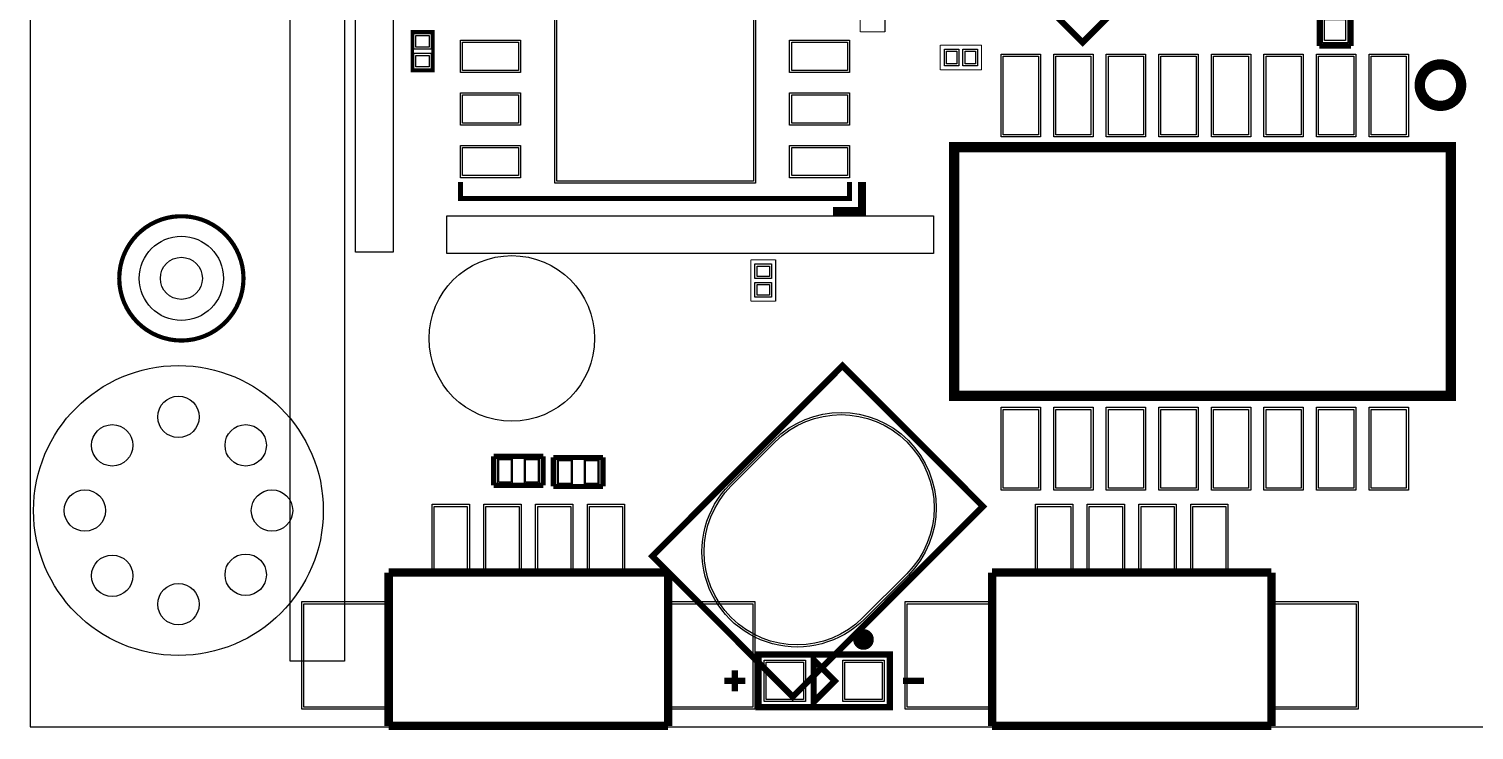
# Model space of a CAD drawing. Extents: x -0.1 to 73.4, y -0.1 to 43.3.
# Drawn here: x -0.07 to 34.85, y -0.08 to 16.84 of the extents above; entities that cross this region are included whole.
import ezdxf

# ---------------------------------------------------------------- set-up
doc = ezdxf.new("R2010")
doc.units = 0
for name, color, linetype in [('BG_DIMENSION', 85, 'CONTINUOUS'), ('BG_OUTLINE', 254, 'CONTINUOUS'), ('BG_SOLDERMASK_TOP', 4, 'CONTINUOUS'), ('PG_SILKSCREEN_TOP', 254, 'CONTINUOUS'), ('PIN_SOLDERMASK_TOP', 4, 'CONTINUOUS'), ('PIN_TOP', 96, 'CONTINUOUS')]:
    doc.layers.add(name, color=color, linetype=linetype)

msp = doc.modelspace()

# ---------------------------------------------------------------- linework, layer by layer
at = {"layer": 'BG_DIMENSION', "const_width": 0.0254}
for points in [[(-0.053696, 12.662891), (-0.05301, 12.662891)], [(3.546094, 5.201996), (3.546805, 5.201996)], [(19.027902, 4.747209), (19.028588, 4.747209)], [(32.496709, 4.745304), (32.497293, 4.745304)], [(5.82229, 0.000508), (5.823001, 0.000508)]]:
    msp.add_lwpolyline(points, dxfattribs=at)
at = {"layer": 'BG_OUTLINE'}
for points in [[(-0.037313, 42.021709), (-0.037313, -0.003607), (73.366198, -0.003607), (73.366198, 42.021709)], [(-0.037313, 42.021709), (-0.037313, -0.003607), (73.366198, -0.003607), (73.366198, 42.021709)], [(-0.037313, 42.021709), (-0.037313, -0.003607), (73.366198, -0.003607), (73.366198, 42.021709)], [(-0.037313, 42.021709), (-0.037313, -0.003607), (73.366198, -0.003607), (73.366198, 42.021709)], [(-0.037313, 42.021709), (-0.037313, -0.003607), (73.366198, -0.003607), (73.366198, 42.021709)], [(-0.037313, 42.021709), (-0.037313, -0.003607), (73.366198, -0.003607), (73.366198, 42.021709)], [(-0.037313, 42.021709), (-0.037313, -0.003607), (73.366198, -0.003607), (73.366198, 42.021709)], [(-0.037313, 42.021709), (-0.037313, -0.003607), (73.366198, -0.003607), (73.366198, 42.021709)], [(-0.037313, 42.021709), (-0.037313, -0.003607), (73.366198, -0.003607), (73.366198, 42.021709)], [(-0.037313, 42.021709), (-0.037313, -0.003607), (73.366198, -0.003607), (73.366198, 42.021709)], [(-0.037313, 42.021709), (-0.037313, -0.003607), (73.366198, -0.003607), (73.366198, 42.021709)], [(7.557287, 40.415388), (7.557287, 1.576299), (6.246698, 1.576299), (6.246698, 40.415388)], [(7.557287, 40.415388), (7.557287, 1.576299), (6.246698, 1.576299), (6.246698, 40.415388)], [(7.557287, 40.415388), (7.557287, 1.576299), (6.246698, 1.576299), (6.246698, 40.415388)], [(7.557287, 40.415388), (7.557287, 1.576299), (6.246698, 1.576299), (6.246698, 40.415388)], [(7.557287, 40.415388), (7.557287, 1.576299), (6.246698, 1.576299), (6.246698, 40.415388)], [(7.557287, 40.415388), (7.557287, 1.576299), (6.246698, 1.576299), (6.246698, 40.415388)], [(7.557287, 40.415388), (7.557287, 1.576299), (6.246698, 1.576299), (6.246698, 40.415388)], [(7.557287, 40.415388), (7.557287, 1.576299), (6.246698, 1.576299), (6.246698, 40.415388)], [(7.557287, 40.415388), (7.557287, 1.576299), (6.246698, 1.576299), (6.246698, 40.415388)], [(7.557287, 40.415388), (7.557287, 1.576299), (6.246698, 1.576299), (6.246698, 40.415388)], [(7.557287, 40.415388), (7.557287, 1.576299), (6.246698, 1.576299), (6.246698, 40.415388)]]:
    msp.add_lwpolyline(points, close=True, dxfattribs=at)
at = {"layer": 'BG_SOLDERMASK_TOP'}
for points in [[(8.733993, 19.812), (8.733993, 11.455908), (7.8248, 11.455908), (7.8248, 19.812)], [(21.7932, 11.420907), (10.033, 11.420907), (10.033, 12.329998), (21.7932, 12.329998)]]:
    msp.add_lwpolyline(points, close=True, dxfattribs=at)
at = {"layer": 'PG_SILKSCREEN_TOP'}
for points, const_width in [([(31.115, 18.1102), (31.115, 16.4338)], 0.127), ([(31.877, 16.4338), (31.877, 18.1102)], 0.127), ([(20.020001, 16.772001), (20.020001, 17.772024)], 0.0254), ([(20.619999, 17.772024), (20.619999, 16.772001)], 0.0254), ([(24.545112, 17.364812), (25.393599, 16.516299), (26.242112, 17.364812)], 0.150012), ([(9.696806, 15.835706), (9.696806, 16.775709), (9.196807, 16.775709), (9.196807, 15.835706), (9.696806, 15.835706), (9.696806, 16.11569)], 0.08001), ([(9.286799, 16.775709), (9.196807, 16.775709), (9.196807, 16.685692)], 0.08001), ([(9.696806, 16.685692), (9.696806, 16.775709), (9.606788, 16.775709)], 0.08001), ([(20.619999, 16.772001), (20.020001, 16.772001)], 0.0254), ([(21.953601, 16.454399), (22.953599, 16.454399)], 0.0254), ([(21.953601, 15.854401), (21.953601, 16.454399)], 0.0254), ([(22.953599, 16.454399), (22.953599, 15.854401)], 0.0254), ([(31.115, 16.4338), (31.877, 16.4338)], 0.127), ([(9.196807, 15.925698), (9.196807, 15.835706), (9.286799, 15.835706)], 0.08001), ([(9.606788, 15.835706), (9.696806, 15.835706), (9.696806, 15.925698)], 0.08001), ([(22.953599, 15.854401), (21.953601, 15.854401)], 0.0254), ([(34.292489, 7.9883), (22.290989, 7.9883), (22.290989, 13.987805), (34.292489, 13.987805), (34.292489, 7.9883)], 0.248895), ([(10.364699, 13.147192), (10.364699, 12.747193), (19.764705, 12.747193), (19.764705, 13.147192)], 0.11999), ([(19.364706, 12.447194), (20.064705, 12.447194), (20.064705, 13.147192)], 0.2), ([(17.378401, 10.269601), (17.378401, 11.269599)], 0.0254), ([(17.378401, 11.269599), (17.978399, 11.269599)], 0.0254), ([(17.978399, 11.269599), (17.978399, 10.269601)], 0.0254), ([(17.978399, 10.269601), (17.378401, 10.269601)], 0.0254), ([(14.99649, 4.115105), (19.592595, 8.711209), (22.986695, 5.317109), (18.390591, 0.721004), (14.99649, 4.115105)], 0.150089), ([(11.160303, 6.522187), (11.160303, 5.822188)], 0.127), ([(12.360097, 6.522187), (11.160303, 6.522187)], 0.127), ([(12.360097, 5.822188), (12.360097, 6.522187)], 0.127), ([(13.807897, 6.496787), (12.608103, 6.496787)], 0.127), ([(12.608103, 6.496787), (12.608103, 5.796788)], 0.127), ([(13.807897, 5.796788), (13.807897, 6.496787)], 0.127), ([(11.160303, 5.822188), (12.360097, 5.822188)], 0.127), ([(12.608103, 5.796788), (13.807897, 5.796788)], 0.127), ([(8.627262, 3.717595), (8.627262, 0.017602)], 0.2032), ([(15.377287, 3.717595), (8.627262, 3.717595)], 0.2032), ([(15.377287, 0.017602), (15.377287, 3.717595)], 0.2032), ([(23.206888, 3.717595), (23.206888, 0.017602)], 0.2032), ([(29.956912, 3.717595), (23.206888, 3.717595)], 0.2032), ([(29.956912, 0.017602), (29.956912, 3.717595)], 0.2032), ([(19.340398, 1.738706), (17.562398, 1.738706), (17.562398, 0.468706), (20.737398, 0.468706), (20.737398, 1.738706), (19.340398, 1.738706)], 0.1524), ([(18.895898, 0.595706), (19.403898, 1.103706), (18.895898, 1.611706), (18.895898, 0.595706)], 0.1524), ([(16.990898, 0.849706), (16.990898, 1.357706)], 0.1524), ([(17.244898, 1.103706), (16.736898, 1.103706)], 0.1524), ([(21.054898, 1.103706), (21.562898, 1.103706)], 0.1524), ([(8.627262, 0.017602), (15.377287, 0.017602)], 0.2032), ([(23.206888, 0.017602), (29.956912, 0.017602)], 0.2032)]:
    msp.add_lwpolyline(points, dxfattribs=dict(at, const_width=const_width))
for points, const_width in [([(34.541435, 15.48638, 1.000007), (33.5407, 15.48638, 0.999993), (34.541435, 15.48638)], 0.248895), ([(5.118506, 10.821594, 1.000004), (2.116684, 10.821594, 0.999996), (5.118506, 10.821594)], 0.1016), ([(20.224902, 2.103704, -1.000036), (19.97489, 2.10373, -0.999964), (20.224902, 2.103704)], 0.249911)]:
    msp.add_lwpolyline(points, format="xyb", dxfattribs=dict(at, const_width=const_width))
msp.add_lwpolyline([(34.292489, 13.987805), (34.292489, 7.9883), (22.290989, 7.9883), (22.290989, 13.987805)], close=True, dxfattribs=at)
at = {"layer": 'PIN_SOLDERMASK_TOP'}
for points in [[(17.489691, 13.122186), (12.639688, 13.122186), (12.639688, 17.972189), (17.489691, 17.972189)], [(31.8, 16.5108), (31.192, 16.5108), (31.192, 17.1188), (31.8, 17.1188)], [(9.236799, 16.735717), (9.656788, 16.735717), (9.656788, 16.355708), (9.236799, 16.355708)], [(11.814696, 15.792183), (10.364686, 15.792183), (10.364686, 16.572192), (11.814696, 16.572192)], [(19.764692, 15.792183), (18.314683, 15.792183), (18.314683, 16.572192), (19.764692, 16.572192)], [(9.656788, 15.875699), (9.236799, 15.875699), (9.236799, 16.255708), (9.656788, 16.255708)], [(22.053601, 15.9544), (22.053601, 16.3544), (22.403613, 16.3544), (22.403613, 15.9544)], [(22.503587, 15.9544), (22.503587, 16.3544), (22.853599, 16.3544), (22.853599, 15.9544)], [(24.376405, 16.237509), (24.376405, 14.237513), (23.426395, 14.237513), (23.426395, 16.237509)], [(25.646405, 16.237509), (25.646405, 14.237513), (24.696395, 14.237513), (24.696395, 16.237509)], [(26.916405, 16.237509), (26.916405, 14.237513), (25.966395, 14.237513), (25.966395, 16.237509)], [(28.186405, 16.237509), (28.186405, 14.237513), (27.236395, 14.237513), (27.236395, 16.237509)], [(29.456405, 16.237509), (29.456405, 14.237513), (28.506395, 14.237513), (28.506395, 16.237509)], [(30.726405, 16.237509), (30.726405, 14.237513), (29.776395, 14.237513), (29.776395, 16.237509)], [(31.996405, 16.237509), (31.996405, 14.237513), (31.046395, 14.237513), (31.046395, 16.237509)], [(33.266405, 16.237509), (33.266405, 14.237513), (32.316395, 14.237513), (32.316395, 16.237509)], [(11.814696, 14.522183), (10.364686, 14.522183), (10.364686, 15.302192), (11.814696, 15.302192)], [(19.764692, 14.522183), (18.314683, 14.522183), (18.314683, 15.302192), (19.764692, 15.302192)], [(11.814696, 13.252183), (10.364686, 13.252183), (10.364686, 14.032192), (11.814696, 14.032192)], [(19.764692, 13.252183), (18.314683, 13.252183), (18.314683, 14.032192), (19.764692, 14.032192)], [(17.4784, 11.169599), (17.8784, 11.169599), (17.8784, 10.819587), (17.4784, 10.819587)], [(17.4784, 10.719613), (17.8784, 10.719613), (17.8784, 10.369601), (17.4784, 10.369601)], [(24.376405, 7.708087), (24.376405, 5.708091), (23.426395, 5.708091), (23.426395, 7.708087)], [(25.646405, 7.708087), (25.646405, 5.708091), (24.696395, 5.708091), (24.696395, 7.708087)], [(26.916405, 7.708087), (26.916405, 5.708091), (25.966395, 5.708091), (25.966395, 7.708087)], [(28.186405, 7.708087), (28.186405, 5.708091), (27.236395, 5.708091), (27.236395, 7.708087)], [(29.456405, 7.708087), (29.456405, 5.708091), (28.506395, 5.708091), (28.506395, 7.708087)], [(30.726405, 7.708087), (30.726405, 5.708091), (29.776395, 5.708091), (29.776395, 7.708087)], [(31.996405, 7.708087), (31.996405, 5.708091), (31.046395, 5.708091), (31.046395, 7.708087)], [(33.266405, 7.708087), (33.266405, 5.708091), (32.316395, 5.708091), (32.316395, 7.708087)], [(11.259693, 5.871845), (11.259693, 6.472555), (11.610492, 6.472555), (11.610492, 5.871845)], [(11.909882, 5.871845), (11.909882, 6.472555), (12.260682, 6.472555), (12.260682, 5.871845)], [(13.058305, 6.447155), (13.058305, 5.846445), (12.707506, 5.846445), (12.707506, 6.447155)], [(13.708494, 6.447155), (13.708494, 5.846445), (13.357695, 5.846445), (13.357695, 6.447155)], [(10.577233, 5.367591), (10.577233, 3.667595), (9.677336, 3.667595), (9.677336, 5.367591)], [(11.827243, 5.367591), (11.827243, 3.667595), (10.927347, 3.667595), (10.927347, 5.367591)], [(13.077228, 5.367591), (13.077228, 3.667595), (12.177331, 3.667595), (12.177331, 5.367591)], [(14.327238, 5.367591), (14.327238, 3.667595), (13.427342, 3.667595), (13.427342, 5.367591)], [(25.156833, 5.367591), (25.156833, 3.667595), (24.256936, 3.667595), (24.256936, 5.367591)], [(26.406843, 5.367591), (26.406843, 3.667595), (25.506947, 3.667595), (25.506947, 5.367591)], [(27.656828, 5.367591), (27.656828, 3.667595), (26.756931, 3.667595), (26.756931, 5.367591)], [(28.906838, 5.367591), (28.906838, 3.667595), (28.006942, 3.667595), (28.006942, 5.367591)], [(8.627326, 3.017545), (8.627326, 0.417652), (6.527229, 0.417652), (6.527229, 3.017545)], [(17.477346, 3.017545), (17.477346, 0.417652), (15.377249, 0.417652), (15.377249, 3.017545)], [(23.206926, 3.017545), (23.206926, 0.417652), (21.106828, 0.417652), (21.106828, 3.017545)], [(32.056946, 3.017545), (32.056946, 0.417652), (29.956849, 0.417652), (29.956849, 3.017545)], [(18.699886, 1.603705), (18.699886, 0.603707), (17.699888, 0.603707), (17.699888, 1.603705)], [(20.599908, 1.603705), (20.599908, 0.603707), (19.59991, 0.603707), (19.59991, 1.603705)]]:
    msp.add_lwpolyline(points, close=True, dxfattribs=at)
msp.add_lwpolyline([(21.183695, 3.655596), (20.122893, 2.594795, -1), (16.87028, 5.847407), (17.931082, 6.908209, -1)], format="xyb", close=True, dxfattribs=at)
for centre, radius in [((3.617595, 10.821594), 1.016), ((11.603304, 9.371), 1.999996)]:
    msp.add_circle(centre, radius, dxfattribs=at)
at = {"layer": 'PIN_TOP'}
for points in [[(17.439691, 13.172186), (12.689688, 13.172186), (12.689688, 17.922189), (17.439691, 17.922189)], [(31.75, 16.5608), (31.242, 16.5608), (31.242, 17.0688), (31.75, 17.0688)], [(9.286799, 16.685717), (9.606788, 16.685717), (9.606788, 16.405708), (9.286799, 16.405708)], [(11.764696, 15.842183), (10.414686, 15.842183), (10.414686, 16.522192), (11.764696, 16.522192)], [(19.714693, 15.842183), (18.364683, 15.842183), (18.364683, 16.522192), (19.714693, 16.522192)], [(9.606788, 15.925698), (9.286799, 15.925698), (9.286799, 16.205708), (9.606788, 16.205708)], [(22.103588, 16.004388), (22.103588, 16.304387), (22.3536, 16.304387), (22.3536, 16.004388)], [(22.553574, 16.004388), (22.553574, 16.304387), (22.803587, 16.304387), (22.803587, 16.004388)], [(24.326355, 16.187458), (24.326355, 14.287564), (23.476445, 14.287564), (23.476445, 16.187458)], [(25.596355, 16.187458), (25.596355, 14.287564), (24.746445, 14.287564), (24.746445, 16.187458)], [(26.866355, 16.187458), (26.866355, 14.287564), (26.016445, 14.287564), (26.016445, 16.187458)], [(28.136355, 16.187458), (28.136355, 14.287564), (27.286445, 14.287564), (27.286445, 16.187458)], [(29.406355, 16.187458), (29.406355, 14.287564), (28.556445, 14.287564), (28.556445, 16.187458)], [(30.676355, 16.187458), (30.676355, 14.287564), (29.826445, 14.287564), (29.826445, 16.187458)], [(31.946355, 16.187458), (31.946355, 14.287564), (31.096445, 14.287564), (31.096445, 16.187458)], [(33.216355, 16.187458), (33.216355, 14.287564), (32.366445, 14.287564), (32.366445, 16.187458)], [(11.764696, 14.572183), (10.414686, 14.572183), (10.414686, 15.252192), (11.764696, 15.252192)], [(19.714693, 14.572183), (18.364683, 14.572183), (18.364683, 15.252192), (19.714693, 15.252192)], [(11.764696, 13.302183), (10.414686, 13.302183), (10.414686, 13.982192), (11.764696, 13.982192)], [(19.714693, 13.302183), (18.364683, 13.302183), (18.364683, 13.982192), (19.714693, 13.982192)], [(17.5284, 11.119599), (17.8284, 11.119599), (17.8284, 10.869587), (17.5284, 10.869587)], [(17.5284, 10.669613), (17.8284, 10.669613), (17.8284, 10.419601), (17.5284, 10.419601)], [(24.326355, 7.658036), (24.326355, 5.758142), (23.476445, 5.758142), (23.476445, 7.658036)], [(25.596355, 7.658036), (25.596355, 5.758142), (24.746445, 5.758142), (24.746445, 7.658036)], [(26.866355, 7.658036), (26.866355, 5.758142), (26.016445, 5.758142), (26.016445, 7.658036)], [(28.136355, 7.658036), (28.136355, 5.758142), (27.286445, 5.758142), (27.286445, 7.658036)], [(29.406355, 7.658036), (29.406355, 5.758142), (28.556445, 5.758142), (28.556445, 7.658036)], [(30.676355, 7.658036), (30.676355, 5.758142), (29.826445, 5.758142), (29.826445, 7.658036)], [(31.946355, 7.658036), (31.946355, 5.758142), (31.096445, 5.758142), (31.096445, 7.658036)], [(33.216355, 7.658036), (33.216355, 5.758142), (32.366445, 5.758142), (32.366445, 7.658036)], [(11.285093, 5.897245), (11.285093, 6.447155), (11.585092, 6.447155), (11.585092, 5.897245)], [(11.935282, 5.897245), (11.935282, 6.447155), (12.235282, 6.447155), (12.235282, 5.897245)], [(13.032905, 6.421755), (13.032905, 5.871845), (12.732906, 5.871845), (12.732906, 6.421755)], [(13.683094, 6.421755), (13.683094, 5.871845), (13.383095, 5.871845), (13.383095, 6.421755)], [(10.527335, 5.317541), (10.527335, 3.717646), (9.727235, 3.717646), (9.727235, 5.317541)], [(11.777345, 5.317541), (11.777345, 3.717646), (10.977245, 3.717646), (10.977245, 5.317541)], [(13.02733, 5.317541), (13.02733, 3.717646), (12.22723, 3.717646), (12.22723, 5.317541)], [(14.27734, 5.317541), (14.27734, 3.717646), (13.47724, 3.717646), (13.47724, 5.317541)], [(25.106935, 5.317541), (25.106935, 3.717646), (24.306835, 3.717646), (24.306835, 5.317541)], [(26.356945, 5.317541), (26.356945, 3.717646), (25.556845, 3.717646), (25.556845, 5.317541)], [(27.60693, 5.317541), (27.60693, 3.717646), (26.80683, 3.717646), (26.80683, 5.317541)], [(28.85694, 5.317541), (28.85694, 3.717646), (28.05684, 3.717646), (28.05684, 5.317541)], [(8.577275, 2.967647), (8.577275, 0.46755), (6.577279, 0.46755), (6.577279, 2.967647)], [(17.427296, 2.967647), (17.427296, 0.46755), (15.4273, 0.46755), (15.4273, 2.967647)], [(23.156875, 2.967647), (23.156875, 0.46755), (21.156879, 0.46755), (21.156879, 2.967647)], [(32.006896, 2.967647), (32.006896, 0.46755), (30.0069, 0.46755), (30.0069, 2.967647)], [(18.649836, 1.553654), (18.649836, 0.653758), (17.749939, 0.653758), (17.749939, 1.553654)], [(20.549857, 1.553654), (20.549857, 0.653758), (19.649961, 0.653758), (19.649961, 1.553654)]]:
    msp.add_lwpolyline(points, close=True, dxfattribs=at)
msp.add_lwpolyline([(21.148304, 3.690772), (20.087717, 2.630186, -1), (16.905671, 5.812232), (17.966258, 6.872818, -1)], format="xyb", close=True, dxfattribs=at)
for centre, radius in [((3.617595, 10.821594), 0.508), ((11.603304, 9.371), 1.999996), ((3.546704, 5.216093), 3.500006), ((3.546704, 7.476693), 0.499999), ((1.946504, 6.790893), 0.499999), ((5.172304, 6.790893), 0.499999), ((1.286104, 5.216093), 0.499999), ((5.807304, 5.216093), 0.499999), ((1.946504, 3.641293), 0.499999), ((5.172304, 3.666693), 0.499999), ((3.546704, 2.955493), 0.499999)]:
    msp.add_circle(centre, radius, dxfattribs=at)

doc.saveas('drawing.dxf')
